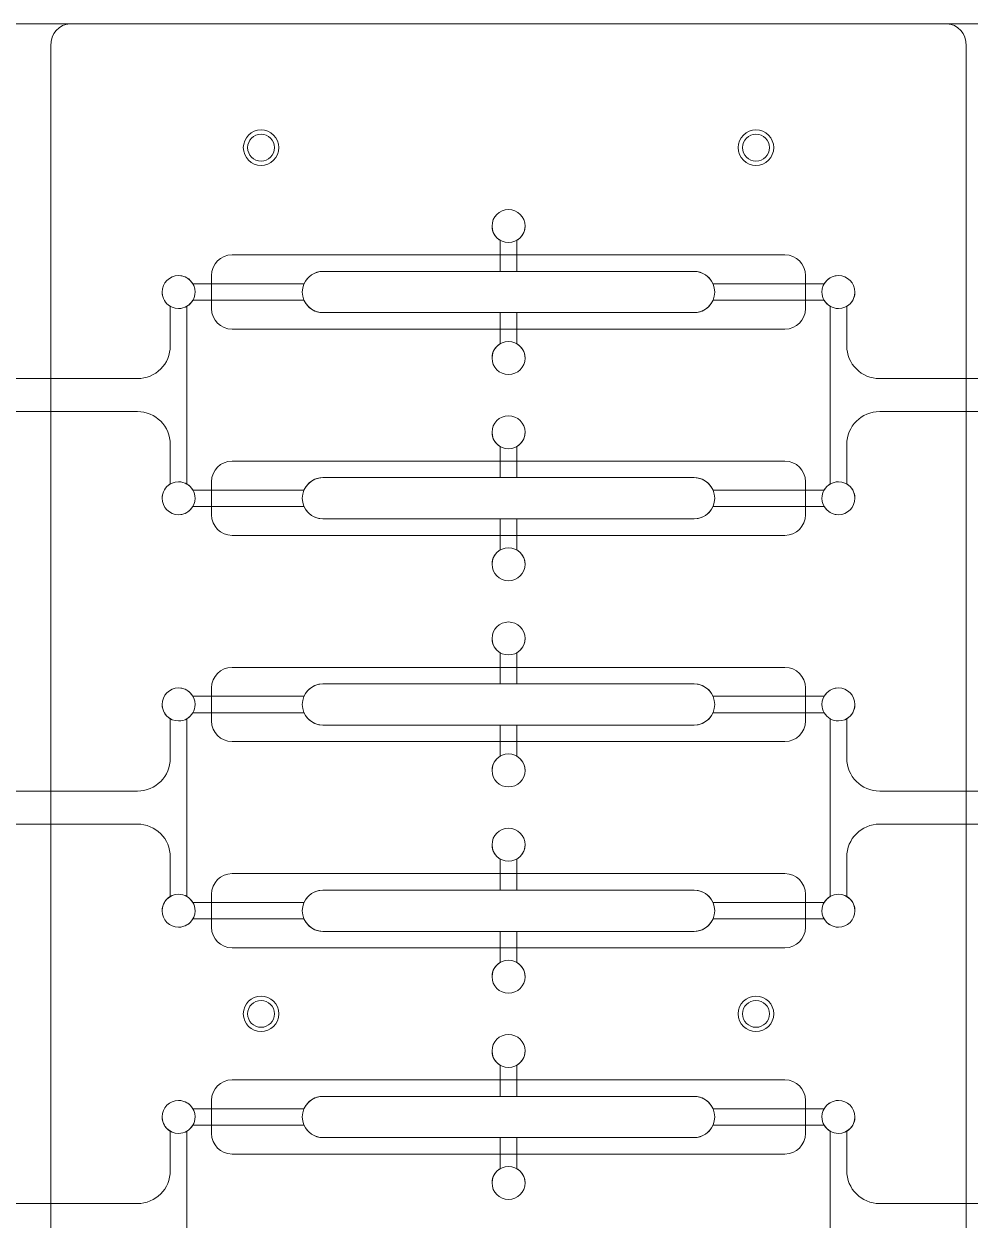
# Model space of a CAD drawing. Header units: inches. Extents: x -48 to 291, y 13 to 281.
# Drawn here: x 81.2 to 196, y 135 to 280 of the extents above; entities that cross this region are included whole.
import ezdxf

# ---------------------------------------------------------------- set-up
doc = ezdxf.new("R2010")
doc.units = ezdxf.units.IN
doc.header["$MEASUREMENT"] = 0
for name, color, linetype in [('Ceiling', 7, 'Continuous'), ('Floor', 7, 'Continuous'), ('Lower Wall', 7, 'Continuous'), ('Top Cap', 7, 'Continuous'), ('Upper Wall', 7, 'Continuous')]:
    doc.layers.add(name, color=color, linetype=linetype)

# ---------------------------------------------------------------- blocks, each defined once
blk = doc.blocks.new('block 3')
at = {"layer": 'Lower Wall', "color": 240, "lineweight": 5, "true_color": 0xed1c24}
blk.add_open_spline([(180, 249.5), (179.26, 249.5), (178.62, 249.1), (178.27, 248.5), (178.27, 248.5), (164.79, 248.5), (164.79, 248.5), (164.41, 249.38), (163.53, 250), (162.5, 250), (162.5, 250), (141, 250), (141, 250), (141, 250), (141, 253.77), (141, 253.77), (141.6, 254.12), (142, 254.76), (142, 255.5), (142, 256.6), (141.1, 257.5), (140, 257.5), (138.9, 257.5), (138, 256.6), (138, 255.5), (138, 254.76), (138.4, 254.12), (139, 253.77), (139, 253.77), (139, 250), (139, 250), (139, 250), (117.5, 250), (117.5, 250), (116.48, 250), (115.6, 249.38), (115.21, 248.5), (115.21, 248.5), (101.73, 248.5), (101.73, 248.5), (101.38, 249.1), (100.74, 249.5), (100, 249.5), (98.9, 249.5), (98, 248.6), (98, 247.5), (98, 246.4), (98.9, 245.5), (100, 245.5), (100.74, 245.5), (101.38, 245.9), (101.73, 246.5), (101.73, 246.5), (115.21, 246.5), (115.21, 246.5), (115.6, 245.62), (116.48, 245), (117.5, 245), (117.5, 245), (139, 245), (139, 245), (139, 245), (139, 241.23), (139, 241.23), (138.4, 240.88), (138, 240.24), (138, 239.5), (138, 238.4), (138.9, 237.5), (140, 237.5), (141.1, 237.5), (142, 238.4), (142, 239.5), (142, 240.24), (141.6, 240.88), (141, 241.23), (141, 241.23), (141, 245), (141, 245), (141, 245), (162.5, 245), (162.5, 245), (163.52, 245), (164.4, 245.62), (164.79, 246.5), (164.79, 246.5), (178.27, 246.5), (178.27, 246.5), (178.62, 245.9), (179.26, 245.5), (180, 245.5), (181.1, 245.5), (182, 246.4), (182, 247.5), (182, 248.6), (181.1, 249.5), (180, 249.5)], degree=3, knots=[0, 0, 0, 0, 1, 1, 1, 2, 2, 2, 3, 3, 3, 4, 4, 4, 5, 5, 5, 6, 6, 6, 7, 7, 7, 8, 8, 8, 9, 9, 9, 10, 10, 10, 11, 11, 11, 12, 12, 12, 13, 13, 13, 14, 14, 14, 15, 15, 15, 16, 16, 16, 17, 17, 17, 18, 18, 18, 19, 19, 19, 20, 20, 20, 21, 21, 21, 22, 22, 22, 23, 23, 23, 24, 24, 24, 25, 25, 25, 26, 26, 26, 27, 27, 27, 28, 28, 28, 29, 29, 29, 30, 30, 30, 31, 31, 31, 32, 32, 32, 32], dxfattribs=at)
blk = doc.blocks.new('block 2')
at = {"layer": 'Lower Wall'}
blk.add_blockref('block 3', (0, 0), dxfattribs=at)
blk = doc.blocks.new('block 5')
at = {"layer": 'Lower Wall', "color": 240, "lineweight": 5, "true_color": 0xed1c24}
blk.add_open_spline([(180, 224.5), (179.26, 224.5), (178.62, 224.1), (178.27, 223.5), (178.27, 223.5), (164.79, 223.5), (164.79, 223.5), (164.41, 224.38), (163.53, 225), (162.5, 225), (162.5, 225), (141, 225), (141, 225), (141, 225), (141, 228.77), (141, 228.77), (141.6, 229.12), (142, 229.76), (142, 230.5), (142, 231.6), (141.1, 232.5), (140, 232.5), (138.9, 232.5), (138, 231.6), (138, 230.5), (138, 229.76), (138.4, 229.12), (139, 228.77), (139, 228.77), (139, 225), (139, 225), (139, 225), (117.5, 225), (117.5, 225), (116.48, 225), (115.6, 224.38), (115.21, 223.5), (115.21, 223.5), (101.73, 223.5), (101.73, 223.5), (101.38, 224.1), (100.74, 224.5), (100, 224.5), (98.9, 224.5), (98, 223.6), (98, 222.5), (98, 221.4), (98.9, 220.5), (100, 220.5), (100.74, 220.5), (101.38, 220.9), (101.73, 221.5), (101.73, 221.5), (115.21, 221.5), (115.21, 221.5), (115.6, 220.62), (116.48, 220), (117.5, 220), (117.5, 220), (139, 220), (139, 220), (139, 220), (139, 216.23), (139, 216.23), (138.4, 215.88), (138, 215.24), (138, 214.5), (138, 213.4), (138.9, 212.5), (140, 212.5), (141.1, 212.5), (142, 213.4), (142, 214.5), (142, 215.24), (141.6, 215.88), (141, 216.23), (141, 216.23), (141, 220), (141, 220), (141, 220), (162.5, 220), (162.5, 220), (163.52, 220), (164.4, 220.62), (164.79, 221.5), (164.79, 221.5), (178.27, 221.5), (178.27, 221.5), (178.62, 220.9), (179.26, 220.5), (180, 220.5), (181.1, 220.5), (182, 221.4), (182, 222.5), (182, 223.6), (181.1, 224.5), (180, 224.5)], degree=3, knots=[0, 0, 0, 0, 1, 1, 1, 2, 2, 2, 3, 3, 3, 4, 4, 4, 5, 5, 5, 6, 6, 6, 7, 7, 7, 8, 8, 8, 9, 9, 9, 10, 10, 10, 11, 11, 11, 12, 12, 12, 13, 13, 13, 14, 14, 14, 15, 15, 15, 16, 16, 16, 17, 17, 17, 18, 18, 18, 19, 19, 19, 20, 20, 20, 21, 21, 21, 22, 22, 22, 23, 23, 23, 24, 24, 24, 25, 25, 25, 26, 26, 26, 27, 27, 27, 28, 28, 28, 29, 29, 29, 30, 30, 30, 31, 31, 31, 32, 32, 32, 32], dxfattribs=at)
blk = doc.blocks.new('block 4')
at = {"layer": 'Lower Wall'}
blk.add_blockref('block 5', (0, 0), dxfattribs=at)
blk = doc.blocks.new('block 7')
at = {"layer": 'Lower Wall', "color": 240, "lineweight": 5, "true_color": 0xed1c24}
blk.add_open_spline([(180, 199.5), (179.26, 199.5), (178.62, 199.1), (178.27, 198.5), (178.27, 198.5), (164.79, 198.5), (164.79, 198.5), (164.41, 199.38), (163.53, 200), (162.5, 200), (162.5, 200), (141, 200), (141, 200), (141, 200), (141, 203.77), (141, 203.77), (141.6, 204.12), (142, 204.76), (142, 205.5), (142, 206.6), (141.1, 207.5), (140, 207.5), (138.9, 207.5), (138, 206.6), (138, 205.5), (138, 204.76), (138.4, 204.12), (139, 203.77), (139, 203.77), (139, 200), (139, 200), (139, 200), (117.5, 200), (117.5, 200), (116.48, 200), (115.6, 199.38), (115.21, 198.5), (115.21, 198.5), (101.73, 198.5), (101.73, 198.5), (101.38, 199.1), (100.74, 199.5), (100, 199.5), (98.9, 199.5), (98, 198.6), (98, 197.5), (98, 196.4), (98.9, 195.5), (100, 195.5), (100.74, 195.5), (101.38, 195.9), (101.73, 196.5), (101.73, 196.5), (115.21, 196.5), (115.21, 196.5), (115.6, 195.62), (116.48, 195), (117.5, 195), (117.5, 195), (139, 195), (139, 195), (139, 195), (139, 191.23), (139, 191.23), (138.4, 190.88), (138, 190.24), (138, 189.5), (138, 188.4), (138.9, 187.5), (140, 187.5), (141.1, 187.5), (142, 188.4), (142, 189.5), (142, 190.24), (141.6, 190.88), (141, 191.23), (141, 191.23), (141, 195), (141, 195), (141, 195), (162.5, 195), (162.5, 195), (163.52, 195), (164.4, 195.62), (164.79, 196.5), (164.79, 196.5), (178.27, 196.5), (178.27, 196.5), (178.62, 195.9), (179.26, 195.5), (180, 195.5), (181.1, 195.5), (182, 196.4), (182, 197.5), (182, 198.6), (181.1, 199.5), (180, 199.5)], degree=3, knots=[0, 0, 0, 0, 1, 1, 1, 2, 2, 2, 3, 3, 3, 4, 4, 4, 5, 5, 5, 6, 6, 6, 7, 7, 7, 8, 8, 8, 9, 9, 9, 10, 10, 10, 11, 11, 11, 12, 12, 12, 13, 13, 13, 14, 14, 14, 15, 15, 15, 16, 16, 16, 17, 17, 17, 18, 18, 18, 19, 19, 19, 20, 20, 20, 21, 21, 21, 22, 22, 22, 23, 23, 23, 24, 24, 24, 25, 25, 25, 26, 26, 26, 27, 27, 27, 28, 28, 28, 29, 29, 29, 30, 30, 30, 31, 31, 31, 32, 32, 32, 32], dxfattribs=at)
blk = doc.blocks.new('block 6')
at = {"layer": 'Lower Wall'}
blk.add_blockref('block 7', (0, 0), dxfattribs=at)
blk = doc.blocks.new('block 9')
at = {"layer": 'Lower Wall', "color": 240, "lineweight": 5, "true_color": 0xed1c24}
blk.add_open_spline([(180, 174.5), (179.26, 174.5), (178.62, 174.1), (178.27, 173.5), (178.27, 173.5), (164.79, 173.5), (164.79, 173.5), (164.4, 174.38), (163.52, 175), (162.5, 175), (162.5, 175), (141, 175), (141, 175), (141, 175), (141, 178.77), (141, 178.77), (141.6, 179.12), (142, 179.76), (142, 180.5), (142, 181.6), (141.1, 182.5), (140, 182.5), (138.9, 182.5), (138, 181.6), (138, 180.5), (138, 179.76), (138.4, 179.12), (139, 178.77), (139, 178.77), (139, 175), (139, 175), (139, 175), (117.5, 175), (117.5, 175), (116.48, 175), (115.6, 174.38), (115.21, 173.5), (115.21, 173.5), (101.73, 173.5), (101.73, 173.5), (101.38, 174.1), (100.74, 174.5), (100, 174.5), (98.9, 174.5), (98, 173.6), (98, 172.5), (98, 171.4), (98.9, 170.5), (100, 170.5), (100.74, 170.5), (101.38, 170.9), (101.73, 171.5), (101.73, 171.5), (115.21, 171.5), (115.21, 171.5), (115.6, 170.62), (116.48, 170), (117.5, 170), (117.5, 170), (139, 170), (139, 170), (139, 170), (139, 166.23), (139, 166.23), (138.4, 165.88), (138, 165.24), (138, 164.5), (138, 163.4), (138.9, 162.5), (140, 162.5), (141.1, 162.5), (142, 163.4), (142, 164.5), (142, 165.24), (141.6, 165.88), (141, 166.23), (141, 166.23), (141, 170), (141, 170), (141, 170), (162.5, 170), (162.5, 170), (163.52, 170), (164.4, 170.62), (164.79, 171.5), (164.79, 171.5), (178.27, 171.5), (178.27, 171.5), (178.62, 170.9), (179.26, 170.5), (180, 170.5), (181.1, 170.5), (182, 171.4), (182, 172.5), (182, 173.6), (181.1, 174.5), (180, 174.5)], degree=3, knots=[0, 0, 0, 0, 1, 1, 1, 2, 2, 2, 3, 3, 3, 4, 4, 4, 5, 5, 5, 6, 6, 6, 7, 7, 7, 8, 8, 8, 9, 9, 9, 10, 10, 10, 11, 11, 11, 12, 12, 12, 13, 13, 13, 14, 14, 14, 15, 15, 15, 16, 16, 16, 17, 17, 17, 18, 18, 18, 19, 19, 19, 20, 20, 20, 21, 21, 21, 22, 22, 22, 23, 23, 23, 24, 24, 24, 25, 25, 25, 26, 26, 26, 27, 27, 27, 28, 28, 28, 29, 29, 29, 30, 30, 30, 31, 31, 31, 32, 32, 32, 32], dxfattribs=at)
blk = doc.blocks.new('block 8')
at = {"layer": 'Lower Wall'}
blk.add_blockref('block 9', (0, 0), dxfattribs=at)
blk = doc.blocks.new('block 11')
at = {"layer": 'Lower Wall', "color": 240, "lineweight": 5, "true_color": 0xed1c24}
blk.add_open_spline([(180, 149.5), (179.26, 149.5), (178.62, 149.1), (178.27, 148.5), (178.27, 148.5), (164.79, 148.5), (164.79, 148.5), (164.41, 149.38), (163.53, 150), (162.5, 150), (162.5, 150), (141, 150), (141, 150), (141, 150), (141, 153.77), (141, 153.77), (141.6, 154.12), (142, 154.76), (142, 155.5), (142, 156.6), (141.1, 157.5), (140, 157.5), (138.9, 157.5), (138, 156.6), (138, 155.5), (138, 154.76), (138.4, 154.12), (139, 153.77), (139, 153.77), (139, 150), (139, 150), (139, 150), (117.5, 150), (117.5, 150), (116.48, 150), (115.6, 149.38), (115.21, 148.5), (115.21, 148.5), (101.73, 148.5), (101.73, 148.5), (101.38, 149.1), (100.74, 149.5), (100, 149.5), (98.9, 149.5), (98, 148.6), (98, 147.5), (98, 146.4), (98.9, 145.5), (100, 145.5), (100.74, 145.5), (101.38, 145.9), (101.73, 146.5), (101.73, 146.5), (115.21, 146.5), (115.21, 146.5), (115.6, 145.62), (116.48, 145), (117.5, 145), (117.5, 145), (139, 145), (139, 145), (139, 145), (139, 141.23), (139, 141.23), (138.4, 140.88), (138, 140.24), (138, 139.5), (138, 138.39), (138.9, 137.5), (140, 137.5), (141.1, 137.5), (142, 138.39), (142, 139.5), (142, 140.24), (141.6, 140.88), (141, 141.23), (141, 141.23), (141, 145), (141, 145), (141, 145), (162.5, 145), (162.5, 145), (163.52, 145), (164.4, 145.62), (164.79, 146.5), (164.79, 146.5), (178.27, 146.5), (178.27, 146.5), (178.62, 145.9), (179.26, 145.5), (180, 145.5), (181.1, 145.5), (182, 146.4), (182, 147.5), (182, 148.6), (181.1, 149.5), (180, 149.5)], degree=3, knots=[0, 0, 0, 0, 1, 1, 1, 2, 2, 2, 3, 3, 3, 4, 4, 4, 5, 5, 5, 6, 6, 6, 7, 7, 7, 8, 8, 8, 9, 9, 9, 10, 10, 10, 11, 11, 11, 12, 12, 12, 13, 13, 13, 14, 14, 14, 15, 15, 15, 16, 16, 16, 17, 17, 17, 18, 18, 18, 19, 19, 19, 20, 20, 20, 21, 21, 21, 22, 22, 22, 23, 23, 23, 24, 24, 24, 25, 25, 25, 26, 26, 26, 27, 27, 27, 28, 28, 28, 29, 29, 29, 30, 30, 30, 31, 31, 31, 32, 32, 32, 32], dxfattribs=at)
blk = doc.blocks.new('block 10')
at = {"layer": 'Lower Wall'}
blk.add_blockref('block 11', (0, 0), dxfattribs=at)
blk = doc.blocks.new('block 23')
at = {"layer": 'Upper Wall', "color": 114, "lineweight": 5, "true_color": 0x0db14b}
for points, knots in [([(101, 224.23), (101, 224.23), (101, 245.77), (101, 245.77), (101.6, 246.12), (102, 246.76), (102, 247.5), (102, 248.6), (101.1, 249.5), (100, 249.5), (98.9, 249.5), (98, 248.6), (98, 247.5), (98, 246.76), (98.4, 246.12), (99, 245.77), (99, 245.77), (99, 241.01), (99, 241.01), (99, 241.01), (99, 241), (99, 241), (99, 238.79), (97.21, 237), (95, 237), (95, 237), (95, 237), (95, 237), (95, 237), (70, 237), (70, 237), (68.9, 237), (68, 236.1), (68, 235), (68, 233.9), (68.9, 233), (70, 233), (70, 233), (70, 233), (70, 233), (70, 233), (70, 233), (70, 233), (70, 233), (94.99, 233), (94.99, 233), (94.99, 233), (95, 233), (95, 233), (97.21, 233), (99, 231.21), (99, 229), (99, 229), (99, 228.99), (99, 228.99), (99, 228.99), (99, 224.23), (99, 224.23), (98.4, 223.88), (98, 223.24), (98, 222.5), (98, 221.4), (98.9, 220.5), (100, 220.5), (101.1, 220.5), (102, 221.4), (102, 222.5), (102, 223.24), (101.6, 223.88), (101, 224.23)], [0, 0, 0, 0, 1, 1, 1, 2, 2, 2, 3, 3, 3, 4, 4, 4, 5, 5, 5, 6, 6, 6, 7, 7, 7, 8, 8, 8, 9, 9, 9, 10, 10, 10, 11, 11, 11, 12, 12, 12, 13, 13, 13, 14, 14, 14, 15, 15, 15, 16, 16, 16, 17, 17, 17, 18, 18, 18, 19, 19, 19, 20, 20, 20, 21, 21, 21, 22, 22, 22, 23, 23, 23, 23]), ([(102, 197.5), (102, 198.6), (101.1, 199.5), (100, 199.5), (98.9, 199.5), (98, 198.6), (98, 197.5), (98, 196.76), (98.4, 196.12), (99, 195.77), (99, 195.77), (99, 191.01), (99, 191.01), (99, 191.01), (99, 191), (99, 191), (99, 188.79), (97.21, 187), (95, 187), (95, 187), (95, 187), (95, 187), (95, 187), (70, 187), (70, 187), (70, 187), (70, 187), (70, 187), (68.9, 187), (68, 186.1), (68, 185), (68, 183.9), (68.9, 183), (70, 183), (70, 183), (70, 183), (70, 183), (70, 183), (94.99, 183), (94.99, 183), (94.99, 183), (95, 183), (95, 183), (97.21, 183), (99, 181.21), (99, 179), (99, 179), (99, 178.99), (99, 178.99), (99, 178.99), (99, 174.23), (99, 174.23), (98.4, 173.88), (98, 173.24), (98, 172.5), (98, 171.4), (98.9, 170.5), (100, 170.5), (101.1, 170.5), (102, 171.4), (102, 172.5), (102, 173.24), (101.6, 173.88), (101, 174.23), (101, 174.23), (101, 195.77), (101, 195.77), (101.6, 196.12), (102, 196.76), (102, 197.5)], [0, 0, 0, 0, 1, 1, 1, 2, 2, 2, 3, 3, 3, 4, 4, 4, 5, 5, 5, 6, 6, 6, 7, 7, 7, 8, 8, 8, 9, 9, 9, 10, 10, 10, 11, 11, 11, 12, 12, 12, 13, 13, 13, 14, 14, 14, 15, 15, 15, 16, 16, 16, 17, 17, 17, 18, 18, 18, 19, 19, 19, 20, 20, 20, 21, 21, 21, 22, 22, 22, 23, 23, 23, 23]), ([(102, 147.5), (102, 148.6), (101.1, 149.5), (100, 149.5), (98.9, 149.5), (98, 148.6), (98, 147.5), (98, 146.76), (98.4, 146.12), (99, 145.77), (99, 145.77), (99, 141.01), (99, 141.01), (99, 141.01), (99, 141), (99, 141), (99, 138.79), (97.21, 137), (95, 137), (95, 137), (70, 137), (70, 137), (68.9, 137), (68, 136.1), (68, 135), (68, 133.9), (68.9, 133), (70, 133), (70, 133), (95, 133), (95, 133), (97.21, 133), (99, 131.21), (99, 129), (99, 129), (99, 128.99), (99, 128.99), (99, 128.99), (99, 124.23), (99, 124.23), (98.4, 123.88), (98, 123.24), (98, 122.5), (98, 121.4), (98.9, 120.5), (100, 120.5), (101.1, 120.5), (102, 121.4), (102, 122.5), (102, 123.24), (101.6, 123.88), (101, 124.23), (101, 124.23), (101, 145.77), (101, 145.77), (101.6, 146.12), (102, 146.76), (102, 147.5)], [0, 0, 0, 0, 1, 1, 1, 2, 2, 2, 3, 3, 3, 4, 4, 4, 5, 5, 5, 6, 6, 6, 7, 7, 7, 8, 8, 8, 9, 9, 9, 10, 10, 10, 11, 11, 11, 12, 12, 12, 13, 13, 13, 14, 14, 14, 15, 15, 15, 16, 16, 16, 17, 17, 17, 18, 18, 18, 19, 19, 19, 19])]:
    blk.add_open_spline(points, degree=3, knots=knots, dxfattribs=at)
blk = doc.blocks.new('block 22')
at = {"layer": 'Upper Wall'}
blk.add_blockref('block 23', (0, 0), dxfattribs=at)
blk = doc.blocks.new('block 25')
at = {"layer": 'Upper Wall', "color": 114, "lineweight": 5, "true_color": 0x0db14b}
for points, knots in [([(178, 222.5), (178, 221.4), (178.9, 220.5), (180, 220.5), (181.1, 220.5), (182, 221.4), (182, 222.5), (182, 223.24), (181.6, 223.88), (181, 224.23), (181, 224.23), (181, 228.99), (181, 228.99), (181, 229), (181, 229), (181, 229), (181, 231.21), (182.79, 233), (185, 233), (185, 233), (185.01, 233), (185.01, 233), (185.01, 233), (210, 233), (210, 233), (210, 233), (210, 233), (210, 233), (210, 233), (210, 233), (210, 233), (211.1, 233), (212, 233.9), (212, 235), (212, 236.1), (211.1, 237), (210, 237), (210, 237), (185, 237), (185, 237), (185, 237), (185, 237), (185, 237), (182.79, 237), (181, 238.79), (181, 241), (181, 241), (181, 241), (181, 241.01), (181, 241.01), (181, 245.77), (181, 245.77), (181.6, 246.12), (182, 246.76), (182, 247.5), (182, 248.6), (181.1, 249.5), (180, 249.5), (178.9, 249.5), (178, 248.6), (178, 247.5), (178, 246.76), (178.4, 246.12), (179, 245.77), (179, 245.77), (179, 224.23), (179, 224.23), (178.4, 223.88), (178, 223.24), (178, 222.5)], [0, 0, 0, 0, 1, 1, 1, 2, 2, 2, 3, 3, 3, 4, 4, 4, 5, 5, 5, 6, 6, 6, 7, 7, 7, 8, 8, 8, 9, 9, 9, 10, 10, 10, 11, 11, 11, 12, 12, 12, 13, 13, 13, 14, 14, 14, 15, 15, 15, 16, 16, 16, 17, 17, 17, 18, 18, 18, 19, 19, 19, 20, 20, 20, 21, 21, 21, 22, 22, 22, 23, 23, 23, 23]), ([(210, 187), (210, 187), (210, 187), (210, 187), (210, 187), (185, 187), (185, 187), (185, 187), (185, 187), (185, 187), (182.79, 187), (181, 188.79), (181, 191), (181, 191), (181, 191), (181, 191.01), (181, 191.01), (181, 195.77), (181, 195.77), (181.6, 196.12), (182, 196.76), (182, 197.5), (182, 198.6), (181.1, 199.5), (180, 199.5), (178.9, 199.5), (178, 198.6), (178, 197.5), (178, 196.76), (178.4, 196.12), (179, 195.77), (179, 195.77), (179, 174.23), (179, 174.23), (178.4, 173.88), (178, 173.24), (178, 172.5), (178, 171.4), (178.9, 170.5), (180, 170.5), (181.1, 170.5), (182, 171.4), (182, 172.5), (182, 173.24), (181.6, 173.88), (181, 174.23), (181, 174.23), (181, 178.99), (181, 178.99), (181, 179), (181, 179), (181, 179), (181, 181.21), (182.79, 183), (185, 183), (185, 183), (185.01, 183), (185.01, 183), (185.01, 183), (210, 183), (210, 183), (210, 183), (210, 183), (210, 183), (211.1, 183), (212, 183.9), (212, 185), (212, 186.1), (211.1, 187), (210, 187)], [0, 0, 0, 0, 1, 1, 1, 2, 2, 2, 3, 3, 3, 4, 4, 4, 5, 5, 5, 6, 6, 6, 7, 7, 7, 8, 8, 8, 9, 9, 9, 10, 10, 10, 11, 11, 11, 12, 12, 12, 13, 13, 13, 14, 14, 14, 15, 15, 15, 16, 16, 16, 17, 17, 17, 18, 18, 18, 19, 19, 19, 20, 20, 20, 21, 21, 21, 22, 22, 22, 23, 23, 23, 23]), ([(210, 137), (210, 137), (185, 137), (185, 137), (182.79, 137), (181, 138.79), (181, 141), (181, 141), (181, 141), (181, 141.01), (181, 141.01), (181, 145.77), (181, 145.77), (181.6, 146.12), (182, 146.76), (182, 147.5), (182, 148.6), (181.1, 149.5), (180, 149.5), (178.9, 149.5), (178, 148.6), (178, 147.5), (178, 146.76), (178.4, 146.12), (179, 145.77), (179, 145.77), (179, 124.23), (179, 124.23), (178.4, 123.88), (178, 123.24), (178, 122.5), (178, 121.4), (178.9, 120.5), (180, 120.5), (181.1, 120.5), (182, 121.4), (182, 122.5), (182, 123.24), (181.6, 123.88), (181, 124.23), (181, 124.23), (181, 128.99), (181, 128.99), (181, 129), (181, 129), (181, 129), (181, 131.21), (182.79, 133), (185, 133), (185, 133), (210, 133), (210, 133), (211.1, 133), (212, 133.9), (212, 135), (212, 136.1), (211.1, 137), (210, 137)], [0, 0, 0, 0, 1, 1, 1, 2, 2, 2, 3, 3, 3, 4, 4, 4, 5, 5, 5, 6, 6, 6, 7, 7, 7, 8, 8, 8, 9, 9, 9, 10, 10, 10, 11, 11, 11, 12, 12, 12, 13, 13, 13, 14, 14, 14, 15, 15, 15, 16, 16, 16, 17, 17, 17, 18, 18, 18, 19, 19, 19, 19])]:
    blk.add_open_spline(points, degree=3, knots=knots, dxfattribs=at)
blk = doc.blocks.new('block 24')
at = {"layer": 'Upper Wall'}
blk.add_blockref('block 25', (0, 0), dxfattribs=at)

msp = doc.modelspace()

# ---------------------------------------------------------------- linework, layer by layer
at = {"layer": 'Ceiling', "color": 30, "lineweight": 5, "true_color": 0xf7931d}
for points, knots in [([(254, 42.49), (254, 41.11), (252.88, 40), (251.5, 40), (251.5, 40), (28.5, 40), (28.5, 40), (27.12, 40), (26, 41.11), (26, 42.49), (26, 42.49), (26, 277.51), (26, 277.51), (26, 278.89), (27.12, 280), (28.5, 280), (28.5, 280), (251.5, 280), (251.5, 280), (252.88, 280), (254, 278.89), (254, 277.51), (254, 277.51), (254, 42.49), (254, 42.49)], [0, 0, 0, 0, 1, 1, 1, 2, 2, 2, 3, 3, 3, 4, 4, 4, 5, 5, 5, 6, 6, 6, 7, 7, 7, 8, 8, 8, 8]), ([(112.15, 265), (112.15, 263.81), (111.19, 262.85), (110, 262.85), (108.81, 262.85), (107.85, 263.81), (107.85, 265), (107.85, 266.19), (108.81, 267.15), (110, 267.15), (111.19, 267.15), (112.15, 266.19), (112.15, 265)], [0, 0, 0, 0, 1, 1, 1, 2, 2, 2, 3, 3, 3, 4, 4, 4, 4]), ([(172.15, 265), (172.15, 263.81), (171.19, 262.85), (170, 262.85), (168.81, 262.85), (167.85, 263.81), (167.85, 265), (167.85, 266.19), (168.81, 267.15), (170, 267.15), (171.19, 267.15), (172.15, 266.19), (172.15, 265)], [0, 0, 0, 0, 1, 1, 1, 2, 2, 2, 3, 3, 3, 4, 4, 4, 4]), ([(142, 255.5), (142, 254.4), (141.1, 253.5), (140, 253.5), (138.9, 253.5), (138, 254.4), (138, 255.5), (138, 256.6), (138.9, 257.5), (140, 257.5), (141.1, 257.5), (142, 256.6), (142, 255.5)], [0, 0, 0, 0, 1, 1, 1, 2, 2, 2, 3, 3, 3, 4, 4, 4, 4]), ([(176, 245.5), (176, 244.12), (174.89, 243), (173.52, 243), (173.52, 243), (106.48, 243), (106.48, 243), (105.11, 243), (104, 244.12), (104, 245.5), (104, 245.5), (104, 249.5), (104, 249.5), (104, 250.88), (105.11, 252), (106.48, 252), (106.48, 252), (173.52, 252), (173.52, 252), (174.89, 252), (176, 250.88), (176, 249.5), (176, 249.5), (176, 245.5), (176, 245.5)], [0, 0, 0, 0, 1, 1, 1, 2, 2, 2, 3, 3, 3, 4, 4, 4, 5, 5, 5, 6, 6, 6, 7, 7, 7, 8, 8, 8, 8]), ([(142, 239.5), (142, 238.4), (141.1, 237.5), (140, 237.5), (138.9, 237.5), (138, 238.4), (138, 239.5), (138, 240.6), (138.9, 241.5), (140, 241.5), (141.1, 241.5), (142, 240.6), (142, 239.5)], [0, 0, 0, 0, 1, 1, 1, 2, 2, 2, 3, 3, 3, 4, 4, 4, 4]), ([(142, 230.5), (142, 229.4), (141.1, 228.5), (140, 228.5), (138.9, 228.5), (138, 229.4), (138, 230.5), (138, 231.6), (138.9, 232.5), (140, 232.5), (141.1, 232.5), (142, 231.6), (142, 230.5)], [0, 0, 0, 0, 1, 1, 1, 2, 2, 2, 3, 3, 3, 4, 4, 4, 4]), ([(176, 220.5), (176, 219.12), (174.89, 218), (173.52, 218), (173.52, 218), (106.48, 218), (106.48, 218), (105.11, 218), (104, 219.12), (104, 220.5), (104, 220.5), (104, 224.5), (104, 224.5), (104, 225.88), (105.11, 227), (106.48, 227), (106.48, 227), (173.52, 227), (173.52, 227), (174.89, 227), (176, 225.88), (176, 224.5), (176, 224.5), (176, 220.5), (176, 220.5)], [0, 0, 0, 0, 1, 1, 1, 2, 2, 2, 3, 3, 3, 4, 4, 4, 5, 5, 5, 6, 6, 6, 7, 7, 7, 8, 8, 8, 8]), ([(142, 214.5), (142, 213.4), (141.1, 212.5), (140, 212.5), (138.9, 212.5), (138, 213.4), (138, 214.5), (138, 215.6), (138.9, 216.5), (140, 216.5), (141.1, 216.5), (142, 215.6), (142, 214.5)], [0, 0, 0, 0, 1, 1, 1, 2, 2, 2, 3, 3, 3, 4, 4, 4, 4]), ([(142, 205.5), (142, 204.4), (141.1, 203.5), (140, 203.5), (138.9, 203.5), (138, 204.4), (138, 205.5), (138, 206.6), (138.9, 207.5), (140, 207.5), (141.1, 207.5), (142, 206.6), (142, 205.5)], [0, 0, 0, 0, 1, 1, 1, 2, 2, 2, 3, 3, 3, 4, 4, 4, 4]), ([(176, 195.5), (176, 194.12), (174.89, 193), (173.52, 193), (173.52, 193), (106.48, 193), (106.48, 193), (105.11, 193), (104, 194.12), (104, 195.5), (104, 195.5), (104, 199.5), (104, 199.5), (104, 200.88), (105.11, 202), (106.48, 202), (106.48, 202), (173.52, 202), (173.52, 202), (174.89, 202), (176, 200.88), (176, 199.5), (176, 199.5), (176, 195.5), (176, 195.5)], [0, 0, 0, 0, 1, 1, 1, 2, 2, 2, 3, 3, 3, 4, 4, 4, 5, 5, 5, 6, 6, 6, 7, 7, 7, 8, 8, 8, 8]), ([(142, 189.5), (142, 188.4), (141.1, 187.5), (140, 187.5), (138.9, 187.5), (138, 188.4), (138, 189.5), (138, 190.6), (138.9, 191.5), (140, 191.5), (141.1, 191.5), (142, 190.6), (142, 189.5)], [0, 0, 0, 0, 1, 1, 1, 2, 2, 2, 3, 3, 3, 4, 4, 4, 4]), ([(142, 180.5), (142, 179.4), (141.1, 178.5), (140, 178.5), (138.9, 178.5), (138, 179.4), (138, 180.5), (138, 181.6), (138.9, 182.5), (140, 182.5), (141.1, 182.5), (142, 181.6), (142, 180.5)], [0, 0, 0, 0, 1, 1, 1, 2, 2, 2, 3, 3, 3, 4, 4, 4, 4]), ([(176, 170.5), (176, 169.12), (174.89, 168), (173.52, 168), (173.52, 168), (106.48, 168), (106.48, 168), (105.11, 168), (104, 169.12), (104, 170.5), (104, 170.5), (104, 174.5), (104, 174.5), (104, 175.88), (105.11, 177), (106.48, 177), (106.48, 177), (173.52, 177), (173.52, 177), (174.89, 177), (176, 175.88), (176, 174.5), (176, 174.5), (176, 170.5), (176, 170.5)], [0, 0, 0, 0, 1, 1, 1, 2, 2, 2, 3, 3, 3, 4, 4, 4, 5, 5, 5, 6, 6, 6, 7, 7, 7, 8, 8, 8, 8]), ([(142, 164.5), (142, 163.4), (141.1, 162.5), (140, 162.5), (138.9, 162.5), (138, 163.4), (138, 164.5), (138, 165.6), (138.9, 166.5), (140, 166.5), (141.1, 166.5), (142, 165.6), (142, 164.5)], [0, 0, 0, 0, 1, 1, 1, 2, 2, 2, 3, 3, 3, 4, 4, 4, 4]), ([(112.15, 160), (112.15, 158.81), (111.19, 157.85), (110, 157.85), (108.81, 157.85), (107.85, 158.81), (107.85, 160), (107.85, 161.19), (108.81, 162.15), (110, 162.15), (111.19, 162.15), (112.15, 161.19), (112.15, 160)], [0, 0, 0, 0, 1, 1, 1, 2, 2, 2, 3, 3, 3, 4, 4, 4, 4]), ([(172.15, 160), (172.15, 158.81), (171.19, 157.85), (170, 157.85), (168.81, 157.85), (167.85, 158.81), (167.85, 160), (167.85, 161.19), (168.81, 162.15), (170, 162.15), (171.19, 162.15), (172.15, 161.19), (172.15, 160)], [0, 0, 0, 0, 1, 1, 1, 2, 2, 2, 3, 3, 3, 4, 4, 4, 4]), ([(142, 155.5), (142, 154.4), (141.1, 153.5), (140, 153.5), (138.9, 153.5), (138, 154.4), (138, 155.5), (138, 156.6), (138.9, 157.5), (140, 157.5), (141.1, 157.5), (142, 156.6), (142, 155.5)], [0, 0, 0, 0, 1, 1, 1, 2, 2, 2, 3, 3, 3, 4, 4, 4, 4]), ([(176, 145.5), (176, 144.12), (174.89, 143), (173.52, 143), (173.52, 143), (106.48, 143), (106.48, 143), (105.11, 143), (104, 144.12), (104, 145.5), (104, 145.5), (104, 149.5), (104, 149.5), (104, 150.88), (105.11, 152), (106.48, 152), (106.48, 152), (173.52, 152), (173.52, 152), (174.89, 152), (176, 150.88), (176, 149.5), (176, 149.5), (176, 145.5), (176, 145.5)], [0, 0, 0, 0, 1, 1, 1, 2, 2, 2, 3, 3, 3, 4, 4, 4, 5, 5, 5, 6, 6, 6, 7, 7, 7, 8, 8, 8, 8]), ([(142, 139.5), (142, 138.4), (141.1, 137.5), (140, 137.5), (138.9, 137.5), (138, 138.4), (138, 139.5), (138, 140.6), (138.9, 141.5), (140, 141.5), (141.1, 141.5), (142, 140.6), (142, 139.5)], [0, 0, 0, 0, 1, 1, 1, 2, 2, 2, 3, 3, 3, 4, 4, 4, 4])]:
    msp.add_open_spline(points, degree=3, knots=knots, dxfattribs=at)
at = {"layer": 'Floor', "color": 215, "lineweight": 5, "true_color": 0x903f97}
for points, knots in [([(254, 42.49), (254, 41.11), (252.88, 40), (251.5, 40), (251.5, 40), (28.5, 40), (28.5, 40), (27.12, 40), (26, 41.11), (26, 42.49), (26, 42.49), (26, 277.51), (26, 277.51), (26, 278.89), (27.12, 280), (28.5, 280), (28.5, 280), (251.5, 280), (251.5, 280), (252.88, 280), (254, 278.89), (254, 277.51), (254, 277.51), (254, 42.49), (254, 42.49)], [0, 0, 0, 0, 1, 1, 1, 2, 2, 2, 3, 3, 3, 4, 4, 4, 5, 5, 5, 6, 6, 6, 7, 7, 7, 8, 8, 8, 8]), ([(111.63, 265), (111.63, 264.1), (110.9, 263.37), (110, 263.37), (109.1, 263.37), (108.37, 264.1), (108.37, 265), (108.37, 265.9), (109.1, 266.63), (110, 266.63), (110.9, 266.63), (111.63, 265.9), (111.63, 265)], [0, 0, 0, 0, 1, 1, 1, 2, 2, 2, 3, 3, 3, 4, 4, 4, 4]), ([(171.63, 265), (171.63, 264.1), (170.9, 263.37), (170, 263.37), (169.1, 263.37), (168.37, 264.1), (168.37, 265), (168.37, 265.9), (169.1, 266.63), (170, 266.63), (170.9, 266.63), (171.63, 265.9), (171.63, 265)], [0, 0, 0, 0, 1, 1, 1, 2, 2, 2, 3, 3, 3, 4, 4, 4, 4]), ([(111.63, 160), (111.63, 159.1), (110.9, 158.37), (110, 158.37), (109.1, 158.37), (108.37, 159.1), (108.37, 160), (108.37, 160.9), (109.1, 161.63), (110, 161.63), (110.9, 161.63), (111.63, 160.9), (111.63, 160)], [0, 0, 0, 0, 1, 1, 1, 2, 2, 2, 3, 3, 3, 4, 4, 4, 4]), ([(171.63, 160), (171.63, 159.1), (170.9, 158.37), (170, 158.37), (169.1, 158.37), (168.37, 159.1), (168.37, 160), (168.37, 160.9), (169.1, 161.63), (170, 161.63), (170.9, 161.63), (171.63, 160.9), (171.63, 160)], [0, 0, 0, 0, 1, 1, 1, 2, 2, 2, 3, 3, 3, 4, 4, 4, 4])]:
    msp.add_open_spline(points, degree=3, knots=knots, dxfattribs=at)
at = {"layer": 'Lower Wall', "color": 240, "lineweight": 5, "true_color": 0xed1c24}
for points, knots in [([(254, 42.49), (254, 41.11), (252.88, 40), (251.5, 40), (251.5, 40), (28.5, 40), (28.5, 40), (27.12, 40), (26, 41.11), (26, 42.49), (26, 42.49), (26, 277.51), (26, 277.51), (26, 278.89), (27.12, 280), (28.5, 280), (28.5, 280), (251.5, 280), (251.5, 280), (252.88, 280), (254, 278.89), (254, 277.51), (254, 277.51), (254, 42.49), (254, 42.49)], [0, 0, 0, 0, 1, 1, 1, 2, 2, 2, 3, 3, 3, 4, 4, 4, 5, 5, 5, 6, 6, 6, 7, 7, 7, 8, 8, 8, 8]), ([(112.15, 265), (112.15, 263.81), (111.19, 262.85), (110, 262.85), (108.81, 262.85), (107.85, 263.81), (107.85, 265), (107.85, 266.19), (108.81, 267.15), (110, 267.15), (111.19, 267.15), (112.15, 266.19), (112.15, 265)], [0, 0, 0, 0, 1, 1, 1, 2, 2, 2, 3, 3, 3, 4, 4, 4, 4]), ([(172.15, 265), (172.15, 263.81), (171.19, 262.85), (170, 262.85), (168.81, 262.85), (167.85, 263.81), (167.85, 265), (167.85, 266.19), (168.81, 267.15), (170, 267.15), (171.19, 267.15), (172.15, 266.19), (172.15, 265)], [0, 0, 0, 0, 1, 1, 1, 2, 2, 2, 3, 3, 3, 4, 4, 4, 4]), ([(112.15, 160), (112.15, 158.81), (111.19, 157.85), (110, 157.85), (108.81, 157.85), (107.85, 158.81), (107.85, 160), (107.85, 161.19), (108.81, 162.15), (110, 162.15), (111.19, 162.15), (112.15, 161.19), (112.15, 160)], [0, 0, 0, 0, 1, 1, 1, 2, 2, 2, 3, 3, 3, 4, 4, 4, 4]), ([(172.15, 160), (172.15, 158.81), (171.19, 157.85), (170, 157.85), (168.81, 157.85), (167.85, 158.81), (167.85, 160), (167.85, 161.19), (168.81, 162.15), (170, 162.15), (171.19, 162.15), (172.15, 161.19), (172.15, 160)], [0, 0, 0, 0, 1, 1, 1, 2, 2, 2, 3, 3, 3, 4, 4, 4, 4])]:
    msp.add_open_spline(points, degree=3, knots=knots, dxfattribs=at)
at = {"layer": 'Top Cap', "color": 230, "lineweight": 5, "true_color": 0xec008b}
for points, knots in [([(195.5, 42.66), (195.5, 41.19), (194.46, 40), (193.19, 40), (193.19, 40), (86.81, 40), (86.81, 40), (85.54, 40), (84.5, 41.19), (84.5, 42.66), (84.5, 42.66), (84.5, 277.34), (84.5, 277.34), (84.5, 278.81), (85.54, 280), (86.81, 280), (86.81, 280), (193.19, 280), (193.19, 280), (194.46, 280), (195.5, 278.81), (195.5, 277.34), (195.5, 277.34), (195.5, 42.66), (195.5, 42.66)], [0, 0, 0, 0, 1, 1, 1, 2, 2, 2, 3, 3, 3, 4, 4, 4, 5, 5, 5, 6, 6, 6, 7, 7, 7, 8, 8, 8, 8]), ([(112.15, 265), (112.15, 263.81), (111.19, 262.85), (110, 262.85), (108.81, 262.85), (107.85, 263.81), (107.85, 265), (107.85, 266.19), (108.81, 267.15), (110, 267.15), (111.19, 267.15), (112.15, 266.19), (112.15, 265)], [0, 0, 0, 0, 1, 1, 1, 2, 2, 2, 3, 3, 3, 4, 4, 4, 4]), ([(172.15, 265), (172.15, 263.81), (171.19, 262.85), (170, 262.85), (168.81, 262.85), (167.85, 263.81), (167.85, 265), (167.85, 266.19), (168.81, 267.15), (170, 267.15), (171.19, 267.15), (172.15, 266.19), (172.15, 265)], [0, 0, 0, 0, 1, 1, 1, 2, 2, 2, 3, 3, 3, 4, 4, 4, 4]), ([(142, 255.5), (142, 254.4), (141.1, 253.5), (140, 253.5), (138.9, 253.5), (138, 254.4), (138, 255.5), (138, 256.6), (138.9, 257.5), (140, 257.5), (141.1, 257.5), (142, 256.6), (142, 255.5)], [0, 0, 0, 0, 1, 1, 1, 2, 2, 2, 3, 3, 3, 4, 4, 4, 4]), ([(142, 239.5), (142, 238.4), (141.1, 237.5), (140, 237.5), (138.9, 237.5), (138, 238.4), (138, 239.5), (138, 240.6), (138.9, 241.5), (140, 241.5), (141.1, 241.5), (142, 240.6), (142, 239.5)], [0, 0, 0, 0, 1, 1, 1, 2, 2, 2, 3, 3, 3, 4, 4, 4, 4]), ([(142, 230.5), (142, 229.4), (141.1, 228.5), (140, 228.5), (138.9, 228.5), (138, 229.4), (138, 230.5), (138, 231.6), (138.9, 232.5), (140, 232.5), (141.1, 232.5), (142, 231.6), (142, 230.5)], [0, 0, 0, 0, 1, 1, 1, 2, 2, 2, 3, 3, 3, 4, 4, 4, 4]), ([(142, 214.5), (142, 213.4), (141.1, 212.5), (140, 212.5), (138.9, 212.5), (138, 213.4), (138, 214.5), (138, 215.6), (138.9, 216.5), (140, 216.5), (141.1, 216.5), (142, 215.6), (142, 214.5)], [0, 0, 0, 0, 1, 1, 1, 2, 2, 2, 3, 3, 3, 4, 4, 4, 4]), ([(142, 205.5), (142, 204.4), (141.1, 203.5), (140, 203.5), (138.9, 203.5), (138, 204.4), (138, 205.5), (138, 206.6), (138.9, 207.5), (140, 207.5), (141.1, 207.5), (142, 206.6), (142, 205.5)], [0, 0, 0, 0, 1, 1, 1, 2, 2, 2, 3, 3, 3, 4, 4, 4, 4]), ([(142, 189.5), (142, 188.4), (141.1, 187.5), (140, 187.5), (138.9, 187.5), (138, 188.4), (138, 189.5), (138, 190.6), (138.9, 191.5), (140, 191.5), (141.1, 191.5), (142, 190.6), (142, 189.5)], [0, 0, 0, 0, 1, 1, 1, 2, 2, 2, 3, 3, 3, 4, 4, 4, 4]), ([(142, 180.5), (142, 179.4), (141.1, 178.5), (140, 178.5), (138.9, 178.5), (138, 179.4), (138, 180.5), (138, 181.6), (138.9, 182.5), (140, 182.5), (141.1, 182.5), (142, 181.6), (142, 180.5)], [0, 0, 0, 0, 1, 1, 1, 2, 2, 2, 3, 3, 3, 4, 4, 4, 4]), ([(142, 164.5), (142, 163.4), (141.1, 162.5), (140, 162.5), (138.9, 162.5), (138, 163.4), (138, 164.5), (138, 165.6), (138.9, 166.5), (140, 166.5), (141.1, 166.5), (142, 165.6), (142, 164.5)], [0, 0, 0, 0, 1, 1, 1, 2, 2, 2, 3, 3, 3, 4, 4, 4, 4]), ([(112.15, 160), (112.15, 158.81), (111.19, 157.85), (110, 157.85), (108.81, 157.85), (107.85, 158.81), (107.85, 160), (107.85, 161.19), (108.81, 162.15), (110, 162.15), (111.19, 162.15), (112.15, 161.19), (112.15, 160)], [0, 0, 0, 0, 1, 1, 1, 2, 2, 2, 3, 3, 3, 4, 4, 4, 4]), ([(172.15, 160), (172.15, 158.81), (171.19, 157.85), (170, 157.85), (168.81, 157.85), (167.85, 158.81), (167.85, 160), (167.85, 161.19), (168.81, 162.15), (170, 162.15), (171.19, 162.15), (172.15, 161.19), (172.15, 160)], [0, 0, 0, 0, 1, 1, 1, 2, 2, 2, 3, 3, 3, 4, 4, 4, 4]), ([(142, 155.5), (142, 154.4), (141.1, 153.5), (140, 153.5), (138.9, 153.5), (138, 154.4), (138, 155.5), (138, 156.6), (138.9, 157.5), (140, 157.5), (141.1, 157.5), (142, 156.6), (142, 155.5)], [0, 0, 0, 0, 1, 1, 1, 2, 2, 2, 3, 3, 3, 4, 4, 4, 4]), ([(142, 139.5), (142, 138.4), (141.1, 137.5), (140, 137.5), (138.9, 137.5), (138, 138.4), (138, 139.5), (138, 140.6), (138.9, 141.5), (140, 141.5), (141.1, 141.5), (142, 140.6), (142, 139.5)], [0, 0, 0, 0, 1, 1, 1, 2, 2, 2, 3, 3, 3, 4, 4, 4, 4])]:
    msp.add_open_spline(points, degree=3, knots=knots, dxfattribs=at)
at = {"layer": 'Upper Wall', "color": 114, "lineweight": 5, "true_color": 0x0db14b}
for points, knots in [([(254, 42.49), (254, 41.11), (252.88, 40), (251.5, 40), (251.5, 40), (28.5, 40), (28.5, 40), (27.12, 40), (26, 41.11), (26, 42.49), (26, 42.49), (26, 277.51), (26, 277.51), (26, 278.89), (27.12, 280), (28.5, 280), (28.5, 280), (251.5, 280), (251.5, 280), (252.88, 280), (254, 278.89), (254, 277.51), (254, 277.51), (254, 42.49), (254, 42.49)], [0, 0, 0, 0, 1, 1, 1, 2, 2, 2, 3, 3, 3, 4, 4, 4, 5, 5, 5, 6, 6, 6, 7, 7, 7, 8, 8, 8, 8]), ([(112.15, 265), (112.15, 263.81), (111.19, 262.85), (110, 262.85), (108.81, 262.85), (107.85, 263.81), (107.85, 265), (107.85, 266.19), (108.81, 267.15), (110, 267.15), (111.19, 267.15), (112.15, 266.19), (112.15, 265)], [0, 0, 0, 0, 1, 1, 1, 2, 2, 2, 3, 3, 3, 4, 4, 4, 4]), ([(172.15, 265), (172.15, 263.81), (171.19, 262.85), (170, 262.85), (168.81, 262.85), (167.85, 263.81), (167.85, 265), (167.85, 266.19), (168.81, 267.15), (170, 267.15), (171.19, 267.15), (172.15, 266.19), (172.15, 265)], [0, 0, 0, 0, 1, 1, 1, 2, 2, 2, 3, 3, 3, 4, 4, 4, 4]), ([(142, 255.5), (142, 254.4), (141.1, 253.5), (140, 253.5), (138.9, 253.5), (138, 254.4), (138, 255.5), (138, 256.6), (138.9, 257.5), (140, 257.5), (141.1, 257.5), (142, 256.6), (142, 255.5)], [0, 0, 0, 0, 1, 1, 1, 2, 2, 2, 3, 3, 3, 4, 4, 4, 4]), ([(165, 247.5), (165, 246.12), (163.88, 245), (162.5, 245), (162.5, 245), (117.5, 245), (117.5, 245), (116.12, 245), (115, 246.12), (115, 247.5), (115, 247.5), (115, 247.5), (115, 247.5), (115, 248.88), (116.12, 250), (117.5, 250), (117.5, 250), (162.5, 250), (162.5, 250), (163.88, 250), (165, 248.88), (165, 247.5), (165, 247.5), (165, 247.5), (165, 247.5)], [0, 0, 0, 0, 1, 1, 1, 2, 2, 2, 3, 3, 3, 4, 4, 4, 5, 5, 5, 6, 6, 6, 7, 7, 7, 8, 8, 8, 8]), ([(142, 239.5), (142, 238.4), (141.1, 237.5), (140, 237.5), (138.9, 237.5), (138, 238.4), (138, 239.5), (138, 240.6), (138.9, 241.5), (140, 241.5), (141.1, 241.5), (142, 240.6), (142, 239.5)], [0, 0, 0, 0, 1, 1, 1, 2, 2, 2, 3, 3, 3, 4, 4, 4, 4]), ([(142, 230.5), (142, 229.4), (141.1, 228.5), (140, 228.5), (138.9, 228.5), (138, 229.4), (138, 230.5), (138, 231.6), (138.9, 232.5), (140, 232.5), (141.1, 232.5), (142, 231.6), (142, 230.5)], [0, 0, 0, 0, 1, 1, 1, 2, 2, 2, 3, 3, 3, 4, 4, 4, 4]), ([(165, 222.5), (165, 221.12), (163.88, 220), (162.5, 220), (162.5, 220), (117.5, 220), (117.5, 220), (116.12, 220), (115, 221.12), (115, 222.5), (115, 222.5), (115, 222.5), (115, 222.5), (115, 223.88), (116.12, 225), (117.5, 225), (117.5, 225), (162.5, 225), (162.5, 225), (163.88, 225), (165, 223.88), (165, 222.5), (165, 222.5), (165, 222.5), (165, 222.5)], [0, 0, 0, 0, 1, 1, 1, 2, 2, 2, 3, 3, 3, 4, 4, 4, 5, 5, 5, 6, 6, 6, 7, 7, 7, 8, 8, 8, 8]), ([(142, 214.5), (142, 213.4), (141.1, 212.5), (140, 212.5), (138.9, 212.5), (138, 213.4), (138, 214.5), (138, 215.6), (138.9, 216.5), (140, 216.5), (141.1, 216.5), (142, 215.6), (142, 214.5)], [0, 0, 0, 0, 1, 1, 1, 2, 2, 2, 3, 3, 3, 4, 4, 4, 4]), ([(142, 205.5), (142, 204.4), (141.1, 203.5), (140, 203.5), (138.9, 203.5), (138, 204.4), (138, 205.5), (138, 206.6), (138.9, 207.5), (140, 207.5), (141.1, 207.5), (142, 206.6), (142, 205.5)], [0, 0, 0, 0, 1, 1, 1, 2, 2, 2, 3, 3, 3, 4, 4, 4, 4]), ([(165, 197.5), (165, 196.12), (163.88, 195), (162.5, 195), (162.5, 195), (117.5, 195), (117.5, 195), (116.12, 195), (115, 196.12), (115, 197.5), (115, 197.5), (115, 197.5), (115, 197.5), (115, 198.88), (116.12, 200), (117.5, 200), (117.5, 200), (162.5, 200), (162.5, 200), (163.88, 200), (165, 198.88), (165, 197.5), (165, 197.5), (165, 197.5), (165, 197.5)], [0, 0, 0, 0, 1, 1, 1, 2, 2, 2, 3, 3, 3, 4, 4, 4, 5, 5, 5, 6, 6, 6, 7, 7, 7, 8, 8, 8, 8]), ([(142, 189.5), (142, 188.4), (141.1, 187.5), (140, 187.5), (138.9, 187.5), (138, 188.4), (138, 189.5), (138, 190.6), (138.9, 191.5), (140, 191.5), (141.1, 191.5), (142, 190.6), (142, 189.5)], [0, 0, 0, 0, 1, 1, 1, 2, 2, 2, 3, 3, 3, 4, 4, 4, 4]), ([(142, 180.5), (142, 179.4), (141.1, 178.5), (140, 178.5), (138.9, 178.5), (138, 179.4), (138, 180.5), (138, 181.6), (138.9, 182.5), (140, 182.5), (141.1, 182.5), (142, 181.6), (142, 180.5)], [0, 0, 0, 0, 1, 1, 1, 2, 2, 2, 3, 3, 3, 4, 4, 4, 4]), ([(165, 172.5), (165, 171.12), (163.88, 170), (162.5, 170), (162.5, 170), (117.5, 170), (117.5, 170), (116.12, 170), (115, 171.12), (115, 172.5), (115, 172.5), (115, 172.5), (115, 172.5), (115, 173.88), (116.12, 175), (117.5, 175), (117.5, 175), (162.5, 175), (162.5, 175), (163.88, 175), (165, 173.88), (165, 172.5), (165, 172.5), (165, 172.5), (165, 172.5)], [0, 0, 0, 0, 1, 1, 1, 2, 2, 2, 3, 3, 3, 4, 4, 4, 5, 5, 5, 6, 6, 6, 7, 7, 7, 8, 8, 8, 8]), ([(142, 164.5), (142, 163.4), (141.1, 162.5), (140, 162.5), (138.9, 162.5), (138, 163.4), (138, 164.5), (138, 165.6), (138.9, 166.5), (140, 166.5), (141.1, 166.5), (142, 165.6), (142, 164.5)], [0, 0, 0, 0, 1, 1, 1, 2, 2, 2, 3, 3, 3, 4, 4, 4, 4]), ([(112.15, 160), (112.15, 158.81), (111.19, 157.85), (110, 157.85), (108.81, 157.85), (107.85, 158.81), (107.85, 160), (107.85, 161.19), (108.81, 162.15), (110, 162.15), (111.19, 162.15), (112.15, 161.19), (112.15, 160)], [0, 0, 0, 0, 1, 1, 1, 2, 2, 2, 3, 3, 3, 4, 4, 4, 4]), ([(172.15, 160), (172.15, 158.81), (171.19, 157.85), (170, 157.85), (168.81, 157.85), (167.85, 158.81), (167.85, 160), (167.85, 161.19), (168.81, 162.15), (170, 162.15), (171.19, 162.15), (172.15, 161.19), (172.15, 160)], [0, 0, 0, 0, 1, 1, 1, 2, 2, 2, 3, 3, 3, 4, 4, 4, 4]), ([(142, 155.5), (142, 154.4), (141.1, 153.5), (140, 153.5), (138.9, 153.5), (138, 154.4), (138, 155.5), (138, 156.6), (138.9, 157.5), (140, 157.5), (141.1, 157.5), (142, 156.6), (142, 155.5)], [0, 0, 0, 0, 1, 1, 1, 2, 2, 2, 3, 3, 3, 4, 4, 4, 4]), ([(165, 147.5), (165, 146.12), (163.88, 145), (162.5, 145), (162.5, 145), (117.5, 145), (117.5, 145), (116.12, 145), (115, 146.12), (115, 147.5), (115, 147.5), (115, 147.5), (115, 147.5), (115, 148.88), (116.12, 150), (117.5, 150), (117.5, 150), (162.5, 150), (162.5, 150), (163.88, 150), (165, 148.88), (165, 147.5), (165, 147.5), (165, 147.5), (165, 147.5)], [0, 0, 0, 0, 1, 1, 1, 2, 2, 2, 3, 3, 3, 4, 4, 4, 5, 5, 5, 6, 6, 6, 7, 7, 7, 8, 8, 8, 8]), ([(142, 139.5), (142, 138.4), (141.1, 137.5), (140, 137.5), (138.9, 137.5), (138, 138.4), (138, 139.5), (138, 140.6), (138.9, 141.5), (140, 141.5), (141.1, 141.5), (142, 140.6), (142, 139.5)], [0, 0, 0, 0, 1, 1, 1, 2, 2, 2, 3, 3, 3, 4, 4, 4, 4])]:
    msp.add_open_spline(points, degree=3, knots=knots, dxfattribs=at)

# ---------------------------------------------------------------- block references
at = {"layer": 'Lower Wall'}
for name in ['block 2', 'block 4', 'block 6', 'block 8', 'block 10']:
    msp.add_blockref(name, (0, 0), dxfattribs=at)
at = {"layer": 'Upper Wall'}
for name in ['block 22', 'block 24']:
    msp.add_blockref(name, (0, 0), dxfattribs=at)

doc.saveas('drawing.dxf')
